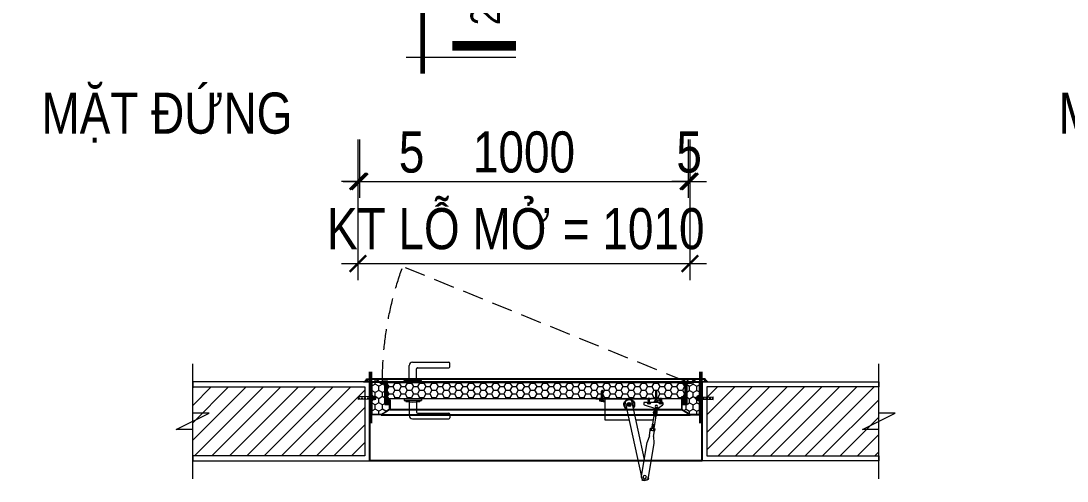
# Model space of a CAD drawing. Header units: millimetres. Extents: x -547695 to 905972, y -1055718 to 167349.
# Drawn here: x -536893 to -533710, y -1038387 to -1036987 of the extents above; entities that cross this region are included whole.
import ezdxf
from ezdxf.enums import TextEntityAlignment as Align

# ---------------------------------------------------------------- set-up
doc = ezdxf.new("R2010")
doc.units = ezdxf.units.MM
for name, pattern in [('CENTER2', [1.125, 0.75, -0.125, 0.125, -0.125]), ('HIDDEN', [9.525, 6.35, -3.175]), ('PHANTOM', [2.5, 1.25, -0.25, 0.25, -0.25, 0.25, -0.25])]:
    doc.linetypes.add(name, pattern=pattern)
doc.layers.get('DEFPOINTS').update_dxf_attribs({"color": 1, "lineweight": 25})
for name, color, linetype, lineweight in [('A-DIMS', 8, 'Continuous', 9), ('A-DOOR', 142, 'Continuous', 9), ('A-FINE', 255, 'Continuous', 25), ('A-HIDD', 45, 'HIDDEN', 9), ('A-LITE', 9, 'Continuous', 9), ('A-PATT', 252, 'Continuous', 9), ('A-SYMBOLS', 10, 'Continuous', 13), ('A-WALL', 12, 'Continuous', 13)]:
    doc.layers.add(name, color=color, linetype=linetype, lineweight=lineweight)
doc.styles.add('ARIAL', font='arial.ttf')
doc.styles.add('VTK_Arial', font='arial.ttf', dxfattribs={"width": 0.8})
doc.dimstyles.new('A-2.5-DIM50', dxfattribs={"dimscale": 50, "dimtxt": 2.5, "dimasz": 1, "dimexe": 1, "dimexo": 0, "dimgap": 0.5, "dimtad": 1, "dimdec": 0, "dimzin": 12, "dimdsep": 46, "dimtxsty": 'VTK_Arial', "dimblk": 'ARCHTICK', "dimcen": 0, "dimdle": 1, "dimclrd": 256, "dimclre": 256, "dimclrt": 7, "dimadec": 1, "dimazin": 3, "dimtfac": 1, "dimtdec": 0, "dimtmove": 0, "dimatfit": 2, "dimfxl": 20, "dimtolj": 1, "dimtzin": 0, "dimlwd": -1, "dimlwe": -1, "dimarcsym": 0})
pattern_1 = [(0, (-371205.2795, -12523.16103), (0.47625, 0.2749630645), [0.3175, -0.635]), (120, (-371205.2795, -12523.16103), (-0.47624999896, 0.2749630663), [0.3175, -0.635]), (60, (-371205.2795, -12523.16103), (1.04e-09, 0.5499261308), [-0.635, 0.3175])]
pattern_2 = [(0, (-371105.2795, -12523.16103), (0.47625, 0.2749630645), [0.3175, -0.635]), (120, (-371105.2795, -12523.16103), (-0.47624999896, 0.2749630663), [0.3175, -0.635]), (60, (-371105.2795, -12523.16103), (1.04e-09, 0.5499261308), [-0.635, 0.3175])]

# ---------------------------------------------------------------- blocks, each defined once
blk = doc.blocks.new('*U258')
for p, q in [((-8622, 166), (-8622, -945)), ((0, 166), (0, -945)), ((-500, 0), (166, 0))]:
    blk.add_line(p, q)
at = {"linetype": 'PHANTOM', "ltscale": 10}
blk.add_line((-397, 0), (-8122, 0), dxfattribs=at)
for points, const_width in [([(-8122, 0), (-8766, 0)], 50), ([(166, 0), (-478, 0)], 50), ([(-8506, -945), (-8506, -302)], 100), ([(-115, -945), (-115, -302)], 100)]:
    blk.add_lwpolyline(points, dxfattribs=dict(const_width=const_width))
at = {"style": 'ARIAL', "width": 0.8, "flags": 8}
for tag, p in [('1', (-8238, -878)), ('2', (-419, -874))]:
    blk.add_attdef(tag, text='', height=300, dxfattribs=at).set_placement(p, align=Align.BOTTOM_CENTER)
blk = doc.blocks.new('_ARCHTICK')
at = {"color": 0, "linetype": 'ByBlock', "const_width": 0.15}
blk.add_lwpolyline([(-0.5, -0.5), (0.5, 0.5)], dxfattribs=at)
blk = doc.blocks.new('*D624')
at = {"layer": 'A-DIMS', "transparency": 16777216}
for p, q in [((-535862.2, -1037347.8), (-535862.2, -1037525)), ((-534862.2, -1037347.8), (-534862.2, -1037525)), ((-535912.2, -1037475), (-534812.2, -1037475))]:
    blk.add_line(p, q, dxfattribs=at)
at = {"layer": 'DEFPOINTS', "color": 0, "transparency": 16777216}
for p in [(-535862.2, -1037347.8), (-534862.2, -1037347.8), (-534862.2, -1037475)]:
    blk.add_point(p, dxfattribs=at)
at = {"layer": 'A-DIMS', "transparency": 16777216, "xscale": 50, "yscale": 50, "zscale": 50, "rotation": 180}
blk.add_blockref('_ARCHTICK', (-535862.2, -1037475), dxfattribs=at)
at = {"layer": 'A-DIMS', "transparency": 16777216, "xscale": 50, "yscale": 50, "zscale": 50}
blk.add_blockref('_ARCHTICK', (-534862.2, -1037475), dxfattribs=at)
at = {"layer": 'A-DIMS', "color": 7, "transparency": 16777216, "insert": (-535362.2, -1037386.2), "char_height": 125, "attachment_point": 5, "style": 'VTK_Arial'}
blk.add_mtext('\\A1;1000', dxfattribs=at)
blk = doc.blocks.new('*D625')
at = {"layer": 'A-DIMS', "ltscale": 5, "transparency": 16777216}
for p, q in [((-535867.2, -1037347.8), (-535867.2, -1037525)), ((-535862.2, -1037347.8), (-535862.2, -1037525)), ((-535867.2, -1037475), (-535917.2, -1037475)), ((-535862.2, -1037475), (-535867.2, -1037475)), ((-535862.2, -1037475), (-535645.9, -1037475))]:
    blk.add_line(p, q, dxfattribs=at)
at = {"layer": 'DEFPOINTS', "color": 0, "transparency": 16777216}
for p in [(-535867.2, -1037347.8), (-535862.2, -1037347.8), (-535867.2, -1037475)]:
    blk.add_point(p, dxfattribs=at)
at = {"layer": 'A-DIMS', "transparency": 16777216, "xscale": 50, "yscale": 50, "zscale": 50}
blk.add_blockref('_ARCHTICK', (-535867.2, -1037475), dxfattribs=at)
at = {"layer": 'A-DIMS', "transparency": 16777216, "xscale": 50, "yscale": 50, "zscale": 50, "rotation": 180}
blk.add_blockref('_ARCHTICK', (-535862.2, -1037475), dxfattribs=at)
at = {"layer": 'A-DIMS', "color": 7, "transparency": 16777216, "insert": (-535704.1, -1037386.5), "char_height": 125, "attachment_point": 5, "style": 'VTK_Arial'}
blk.add_mtext('\\A1;5', dxfattribs=at)
blk = doc.blocks.new('*D626')
at = {"layer": 'A-DIMS', "ltscale": 5, "transparency": 16777216}
for p, q in [((-534862.2, -1037347.8), (-534862.2, -1037525)), ((-534857.2, -1037347.8), (-534857.2, -1037525)), ((-534862.2, -1037475), (-534912.2, -1037475)), ((-534862.2, -1037475), (-534857.2, -1037475)), ((-534857.2, -1037475), (-534807.2, -1037475))]:
    blk.add_line(p, q, dxfattribs=at)
at = {"layer": 'DEFPOINTS', "color": 0, "transparency": 16777216}
for p in [(-534862.2, -1037347.8), (-534857.2, -1037347.8), (-534857.2, -1037475)]:
    blk.add_point(p, dxfattribs=at)
at = {"layer": 'A-DIMS', "transparency": 16777216, "xscale": 50, "yscale": 50, "zscale": 50}
blk.add_blockref('_ARCHTICK', (-534862.2, -1037475), dxfattribs=at)
at = {"layer": 'A-DIMS', "transparency": 16777216, "xscale": 50, "yscale": 50, "zscale": 50, "rotation": 180}
blk.add_blockref('_ARCHTICK', (-534857.2, -1037475), dxfattribs=at)
at = {"layer": 'A-DIMS', "color": 7, "transparency": 16777216, "insert": (-534859.7, -1037386.5), "char_height": 125, "attachment_point": 5, "style": 'VTK_Arial'}
blk.add_mtext('\\A1;5', dxfattribs=at)
blk = doc.blocks.new('*D627')
at = {"layer": 'A-DIMS', "ltscale": 5, "transparency": 16777216}
for p, q in [((-535867.2, -1037347.8), (-535867.2, -1037775)), ((-534857.2, -1037347.8), (-534857.2, -1037775)), ((-535917.2, -1037725), (-534807.2, -1037725))]:
    blk.add_line(p, q, dxfattribs=at)
at = {"layer": 'DEFPOINTS', "color": 0, "transparency": 16777216}
for p in [(-535867.2, -1037347.8), (-534857.2, -1037347.8), (-534857.2, -1037725)]:
    blk.add_point(p, dxfattribs=at)
at = {"layer": 'A-DIMS', "transparency": 16777216, "xscale": 50, "yscale": 50, "zscale": 50, "rotation": 180}
blk.add_blockref('_ARCHTICK', (-535867.2, -1037725), dxfattribs=at)
at = {"layer": 'A-DIMS', "transparency": 16777216, "xscale": 50, "yscale": 50, "zscale": 50}
blk.add_blockref('_ARCHTICK', (-534857.2, -1037725), dxfattribs=at)
at = {"layer": 'A-DIMS', "color": 7, "transparency": 16777216, "insert": (-535387.2, -1037619.6), "char_height": 125, "attachment_point": 5, "style": 'VTK_Arial'}
blk.add_mtext('\\A1;KT LỖ MỞ = 1010', dxfattribs=at)
blk = doc.blocks.new('*U180')
blk.add_lwpolyline([(-2.8, 7), (-2.8, 40.8), (-0.2, 40.8), (-0.2, 7.5)])
blk.add_lwpolyline([(2.8, 40.8), (0.2, 40.8), (0.2, 7.8), (2.8, 7.8)], close=True)
blk.add_circle((0, 0), 7.5)
at = {"layer": 'A-WALL'}
for p, q in [((-2, 0), (2, 0)), ((0, -2), (0, 2))]:
    blk.add_line(p, q, dxfattribs=at)
blk = doc.blocks.new('DemHiSung')
at = {"ltscale": 0.1}
for p, q in [((-4.5, -1.2), (-7, -3.6)), ((-7, -3.6), (-7, -5.7)), ((-7, -5.7), (-4.5, -4.6)), ((-4.5, -6), (-7, -8.4)), ((-7, -8.4), (-7, -10.5)), ((-7, -10.5), (-4.5, -9.4)), ((-4.5, -10.4), (-7, -12.8)), ((-7, -12.8), (-7, -14.9)), ((-7, -14.9), (-4.5, -13.7)), ((4.5, -1.2), (7, -3.6)), ((7, -5.7), (4.5, -4.6)), ((4.5, -6), (7, -8.4)), ((7, -10.5), (4.5, -9.4)), ((4.5, -10.4), (7, -12.8)), ((7, -14.9), (4.5, -13.7)), ((7, -3.6), (7, -5.7)), ((7, -8.4), (7, -10.5)), ((7, -12.8), (7, -14.9))]:
    blk.add_line(p, q, dxfattribs=at)
blk.add_lwpolyline([(4.5, -14), (-4.5, -14), (-4.5, 0), (4.5, 0), (4.5, -14)], dxfattribs=at)
blk.add_lwpolyline([(2.5, -12), (-2.5, -12), (-2.5, -2), (2.5, -2)], close=True, dxfattribs=at)
at = {"ltscale": 0.1, "extrusion": (0, 0, -1)}
blk.add_ellipse((0, -16.7), major_axis=(0, 3.33), ratio=0.903576, start_param=0.646912, end_param=5.636273, dxfattribs=at)
at = {"ltscale": 0.1}
for points, knots in [([(3.7, -16.7), (3.7, -17), (3.6, -17.3), (3.4, -18.3), (3.2, -18.8), (2.4, -19.7), (2, -20.1), (1, -20.6), (0.4, -20.7), (-0.7, -20.6), (-1.3, -20.5), (-2.3, -19.9), (-2.7, -19.4), (-3.3, -18.5), (-3.6, -17.9), (-3.7, -16.7), (-3.7, -16.1), (-3.4, -15), (-3.1, -14.4), (-2.8, -14)], [-1.570796, -1.570796, -1.570796, -1.570796, -1.309569, -1.309569, -0.856833, -0.856833, -0.404096, -0.404096, 0.04864, 0.04864, 0.501377, 0.501377, 0.954113, 0.954113, 1.40685, 1.40685, 1.859587, 1.859587, 2.304793, 2.304793, 2.304793, 2.304793]), ([(2.8, -14), (2.9, -14.1), (3, -14.3), (3.4, -15), (3.6, -15.5), (3.7, -16.3), (3.7, -16.5), (3.7, -16.7)], [3.9783448, 3.9783448, 3.9783448, 3.9783448, 4.1232694, 4.1232694, 4.5760059, 4.5760059, 4.712389, 4.712389, 4.712389, 4.712389])]:
    blk.add_open_spline(points, degree=3, knots=knots, dxfattribs=at)
blk = doc.blocks.new('VitNoTrai')
at = {"layer": 'A-PATT'}
for p, q in [((-42.1, 4.1), (-42.2, -4.1)), ((0, -3.3), (0, 3.3))]:
    blk.add_line(p, q, dxfattribs=at)
at = {"layer": 'A-PATT', "ltscale": 3}
for p, q in [((0, 3.3), (-42.2, 4.1)), ((0, -3.3), (-42.2, -4.1))]:
    blk.add_line(p, q, dxfattribs=at)
at = {"layer": 'A-PATT', "linetype": 'HIDDEN'}
for p, q in [((0, 2.3), (-42.2, 2.3)), ((11.1, 2.3), (7.3, 2.3)), ((0, -2.3), (-42.2, -2.3)), ((11.1, -2.3), (7.3, -2.3))]:
    blk.add_line(p, q, dxfattribs=at)
at = {"layer": 'A-PATT'}
for points in [[(1.1, 9.1), (1.1, -9.1), (0, -9.1), (0, 9.1)], [(7.3, 3.3), (11.1, 3.3), (11.1, -3.3), (7.3, -3.3)]]:
    blk.add_lwpolyline(points, close=True, dxfattribs=at)
for points in [[(1.1, 5.8), (1.1, 2.5), (6.6, 2.5, 0.414214), (7.3, 3.2), (7.3, 5.2, 0.414214), (6.6, 5.8)], [(1.1, 2.5), (1.1, -2.5), (6.6, -2.5, 0.414214), (7.3, -1.8), (7.3, 1.8, 0.414214), (6.6, 2.5)], [(1.1, -2.5), (1.1, -5.8), (6.6, -5.8, 0.414214), (7.3, -5.2), (7.3, -3.2, 0.414214), (6.6, -2.5)]]:
    blk.add_lwpolyline(points, format="xyb", close=True, dxfattribs=at)
blk = doc.blocks.new('*U201')
for p, q in [((-112, 72.2), (-112, 83)), ((1, 86), (-109, 86)), ((-14, 69.2), (-109, 69.2)), ((-11, 34.3), (-11, 66.2)), ((-11, 34.3), (-11, 64.3)), ((11, 34.3), (11, 76)), ((11, 34.3), (11, 69)), ((-21, 30), (-21, 33)), ((-19, 33), (-21, 33)), ((21, 33), (19, 33)), ((21, 30), (21, 33)), ((-26, 25), (-26, 30)), ((26, 30), (-26, 30)), ((26, 25), (-26, 25)), ((26, 25), (26, 30)), ((-26, -25), (-26, -30)), ((26, -25), (-26, -25)), ((26, -30), (-26, -30)), ((22.5, -25), (-22.5, -25)), ((-21, -30), (-21, -33)), ((21, -30), (21, -32.6)), ((26, -25), (26, -30)), ((-19, -33), (-21, -33)), ((-11, -34.3), (-11, -66.2)), ((11, -34.3), (11, -76)), ((-112, -72.2), (-112, -83)), ((-14, -69.2), (-109, -69.2)), ((1, -86), (-109, -86))]:
    blk.add_line(p, q)
for centre, radius, start, end in [((-109, 83), 3, 90, 180), ((-109, 72.2), 3, 180, 270), ((-14, 66.2), 3, 0, 90), ((1, 76), 10, 0, 90), ((0, -56.3), 91.3, 77.9821, 102.0179), ((0, 56.3), 91.3, 257.9821, 283.305), ((-109, -72.2), 3, 90, 180), ((-109, -83), 3, 180, 270), ((-14, -66.2), 3, 270, 0), ((1, -76), 10, 270, 0)]:
    blk.add_arc(centre, radius, start, end)
blk = doc.blocks.new('*U181')
h = blk.add_hatch()
h.set_pattern_fill('ANSI31', color=256, scale=0.03)
h.set_pattern_definition([(45, (-1066.5108295, 7232.4688566), (-0.0026516504294, 0.0026516504294), [])])
h.paths.add_polyline_path([(126.5, -24), (126.5, -23), (-123.5, -23), (-123.5, -24)])
at = {"ltscale": 0.2}
for p, q in [((-82.5, 0), (-84.5, -3)), ((-82.5, 0), (-80.5, -3)), ((82.5, 0), (80.5, -3)), ((82.5, 0), (84.5, -3)), ((-87.5, -32), (-84.5, -28)), ((-80, -2.9), (-85, -4.1)), ((-84.5, -4.2), (-85, -4.1)), ((-80, -4.9), (-85, -6.1)), ((-84.5, -6.2), (-85, -6.1)), ((-80, -6.9), (-85, -8.1)), ((-84.5, -8.2), (-85, -8.1)), ((-80, -8.9), (-85, -10.1)), ((-84.5, -10.2), (-85, -10.1)), ((-80, -10.9), (-85, -12.1)), ((-84.5, -12.2), (-85, -12.1)), ((-80, -12.9), (-85, -14.1)), ((-84.5, -14.2), (-85, -14.1)), ((-80, -14.9), (-85, -16.1)), ((-84.5, -16.2), (-85, -16.1)), ((-80, -16.9), (-85, -18.1)), ((-84.5, -18.2), (-85, -18.1)), ((-80, -18.9), (-85, -20.1)), ((-84.5, -20.2), (-85, -20.1)), ((-80, -20.9), (-85, -22.1)), ((-84.5, -22.2), (-85, -22.1)), ((-80, -22.9), (-85, -24.1)), ((-84.5, -24.2), (-85, -24.1)), ((-80, -24.9), (-85, -26.1)), ((-84.5, -26.2), (-85, -26.1)), ((-81, -1.3), (-84.5, -2.2)), ((-84, -2.3), (-84.5, -2.2)), ((-84.5, -28), (-84.5, -3)), ((-80, -26.9), (-84.5, -28)), ((-81, -1.3), (-81.7, -1.2)), ((-80, -2.9), (-80.6, -2.8)), ((-80.5, -28), (-80.5, -3)), ((-80, -4.9), (-80.5, -4.8)), ((-80, -6.9), (-80.5, -6.8)), ((-80, -8.9), (-80.5, -8.8)), ((-80, -10.9), (-80.5, -10.8)), ((-80, -12.9), (-80.5, -12.8)), ((-80, -14.9), (-80.5, -14.8)), ((-80, -16.9), (-80.5, -16.8)), ((-80, -18.9), (-80.5, -18.8)), ((-80, -20.9), (-80.5, -20.8)), ((-80, -22.9), (-80.5, -22.8)), ((-80, -24.9), (-80.5, -24.8)), ((-80, -26.9), (-80.5, -26.8)), ((-77.5, -32), (-80.5, -28)), ((77.5, -32), (80.5, -28)), ((80, -2.9), (80.6, -2.8)), ((80, -2.9), (85, -4.1)), ((80, -4.9), (80.5, -4.8)), ((80, -4.9), (85, -6.1)), ((80, -6.9), (80.5, -6.8)), ((80, -6.9), (85, -8.1)), ((80, -8.9), (80.5, -8.8)), ((80, -8.9), (85, -10.1)), ((80, -10.9), (80.5, -10.8)), ((80, -10.9), (85, -12.1)), ((80, -12.9), (80.5, -12.8)), ((80, -12.9), (85, -14.1)), ((80, -14.9), (80.5, -14.8)), ((80, -14.9), (85, -16.1)), ((80, -16.9), (80.5, -16.8)), ((80, -16.9), (85, -18.1)), ((80, -18.9), (80.5, -18.8)), ((80, -18.9), (85, -20.1)), ((80, -20.9), (80.5, -20.8)), ((80, -20.9), (85, -22.1)), ((80, -22.9), (80.5, -22.8)), ((80, -22.9), (85, -24.1)), ((80, -24.9), (80.5, -24.8)), ((80, -24.9), (85, -26.1)), ((80, -26.9), (80.5, -26.8)), ((80, -26.9), (84.5, -28)), ((80.5, -28), (80.5, -3)), ((81, -1.3), (81.7, -1.2)), ((81, -1.3), (84.5, -2.2)), ((84, -2.3), (84.5, -2.2)), ((84.5, -28), (84.5, -3)), ((84.5, -4.2), (85, -4.1)), ((84.5, -6.2), (85, -6.1)), ((84.5, -8.2), (85, -8.1)), ((84.5, -10.2), (85, -10.1)), ((84.5, -12.2), (85, -12.1)), ((84.5, -14.2), (85, -14.1)), ((84.5, -16.2), (85, -16.1)), ((84.5, -18.2), (85, -18.1)), ((84.5, -20.2), (85, -20.1)), ((84.5, -22.2), (85, -22.1)), ((84.5, -24.2), (85, -24.1)), ((84.5, -26.2), (85, -26.1)), ((87.5, -32), (84.5, -28)), ((-101.5, -39), (-90.5, -39)), ((-98.5, -37.4), (-94.4, -37)), ((-98, -37.4), (-98.5, -37.4)), ((-98.5, -38.2), (-93.5, -37.8)), ((-98, -38.2), (-98.5, -38.2)), ((-98.5, -39), (-93.5, -38.6)), ((-98.5, -39), (-93.5, -39)), ((-98, -36), (-94, -36)), ((-98, -37), (-98, -39)), ((-95.5, -40.5), (-96.5, -40.5)), ((-96.5, -42), (-96.5, -40.5)), ((-95.5, -42), (-95.5, -40.5)), ((-94, -37), (-94, -39)), ((-93.5, -37.8), (-94, -37.7)), ((-93.5, -38.6), (-94, -38.6)), ((-77.5, -32), (-87.5, -32)), ((-65.5, -39), (-54.5, -39)), ((-62.5, -37.4), (-58.4, -37)), ((-62, -37.4), (-62.5, -37.4)), ((-62.5, -38.2), (-57.5, -37.8)), ((-62, -38.2), (-62.5, -38.2)), ((-62.5, -39), (-57.5, -38.6)), ((-62.5, -39), (-57.5, -39)), ((-62, -36), (-58, -36)), ((-62, -37), (-62, -39)), ((-60.5, -42), (-60.5, -40.5)), ((-59.5, -40.5), (-60.5, -40.5)), ((-59.5, -42), (-59.5, -40.5)), ((-58, -37), (-58, -39)), ((-57.5, -37.8), (-58, -37.7)), ((-57.5, -38.6), (-58, -38.6)), ((77.5, -32), (87.5, -32))]:
    blk.add_line(p, q, dxfattribs=at)
for p, q in [((-98.5, -24.9), (-93.5, -24.5)), ((-98, -24.9), (-98.5, -24.9)), ((-98.5, -25.7), (-93.5, -25.3)), ((-98, -25.8), (-98.5, -25.7)), ((-98.5, -26.6), (-93.5, -26.2)), ((-98, -26.6), (-98.5, -26.6)), ((-98.5, -27.4), (-93.5, -27)), ((-98, -27.4), (-98.5, -27.4)), ((-98.5, -28.2), (-93.5, -27.8)), ((-98, -28.3), (-98.5, -28.2)), ((-98.5, -29.1), (-93.5, -28.6)), ((-98, -29.1), (-98.5, -29.1)), ((-98.5, -29.9), (-93.5, -29.5)), ((-98, -29.9), (-98.5, -29.9)), ((-98.5, -30.7), (-93.5, -30.3)), ((-98, -30.8), (-98.5, -30.7)), ((-98.5, -31.5), (-93.5, -31.1)), ((-98, -31.6), (-98.5, -31.5)), ((-94, -24), (-98, -24)), ((-98, -24), (-98, -37)), ((-94, -37), (-94, -24)), ((-93.5, -24.5), (-94, -24.5)), ((-93.5, -25.3), (-94, -25.3)), ((-93.5, -26.2), (-94, -26.1)), ((-93.5, -27), (-94, -26.9)), ((-93.5, -27.8), (-94, -27.8)), ((-93.5, -28.6), (-94, -28.6)), ((-93.5, -29.5), (-94, -29.4)), ((-93.5, -30.3), (-94, -30.3)), ((-93.5, -31.1), (-94, -31.1)), ((-90, -25), (-67.5, -25)), ((-90, -25), (-90, -32)), ((-66.5, -26), (-67.5, -25)), ((-63, -26), (-66.5, -26)), ((-62.5, -24.9), (-57.5, -24.5)), ((-62, -24.9), (-62.5, -24.9)), ((-62.5, -25.7), (-57.5, -25.3)), ((-62, -25.8), (-62.5, -25.7)), ((-62.5, -26.6), (-57.5, -26.2)), ((-62, -26.6), (-62.5, -26.6)), ((-62.5, -27.4), (-57.5, -27)), ((-62, -27.4), (-62.5, -27.4)), ((-62.5, -28.2), (-57.5, -27.8)), ((-62, -28.3), (-62.5, -28.2)), ((-62.5, -29.1), (-57.5, -28.6)), ((-62, -29.1), (-62.5, -29.1)), ((-62.5, -29.9), (-57.5, -29.5)), ((-62, -29.9), (-62.5, -29.9)), ((-62.5, -30.7), (-57.5, -30.3)), ((-62, -30.8), (-62.5, -30.7)), ((-62.5, -31.5), (-57.5, -31.1)), ((-62, -31.6), (-62.5, -31.5)), ((-58, -24), (-62, -24)), ((-62, -37), (-62, -24)), ((12, -26), (-59, -26)), ((-58, -24), (-58, -37)), ((-57.5, -24.5), (-58, -24.5)), ((-57.5, -25.3), (-58, -25.3)), ((-57.5, -26.2), (-58, -26.1)), ((-57.5, -27), (-58, -26.9)), ((-57.5, -27.8), (-58, -27.8)), ((-57.5, -28.6), (-58, -28.6)), ((-57.5, -29.5), (-58, -29.4)), ((-57.5, -30.3), (-58, -30.3)), ((-57.5, -31.1), (-58, -31.1)), ((101.5, -26), (12, -26)), ((67.5, -25), (66.5, -26)), ((67.5, -25), (90, -25)), ((74.5, -25), (74.5, -90)), ((90, -25), (90, -32)), ((-102.5, -37), (-44.5, -37)), ((-102.5, -37), (-102.5, -43.3)), ((-83.7, -56.3), (-101.1, -45.9)), ((-98.5, -32.4), (-93.5, -32)), ((-98, -32.4), (-98.5, -32.4)), ((-98.5, -33.2), (-93.5, -32.8)), ((-98, -33.2), (-98.5, -33.2)), ((-98.5, -34), (-93.5, -33.6)), ((-98, -34.1), (-98.5, -34)), ((-98.5, -34.9), (-93.5, -34.5)), ((-98, -34.9), (-98.5, -34.9)), ((-98.5, -35.7), (-93.5, -35.3)), ((-98, -35.7), (-98.5, -35.7)), ((-98.5, -36.5), (-93.5, -36.1)), ((-98, -36.6), (-98.5, -36.5)), ((-94.4, -37), (-93.5, -36.9)), ((-93.5, -32), (-94, -31.9)), ((-93.5, -32.8), (-94, -32.8)), ((-93.5, -33.6), (-94, -33.6)), ((-93.5, -34.5), (-94, -34.4)), ((-93.5, -35.3), (-94, -35.2)), ((-93.5, -36.1), (-94, -36.1)), ((-93.5, -36.9), (-94, -36.9)), ((-90, -32), (-74.5, -35)), ((-85.5, -59.1), (-82.5, -74.6)), ((-83.7, -57.8), (-80.5, -74.2)), ((-82.5, -61.9), (-78.6, -61.2)), ((-82.5, -61.9), (-79.8, -78.7)), ((-81.2, -56.6), (-46.6, -45.7)), ((-78.8, -57), (-76.6, -73.6)), ((-78.6, -61.2), (-75.9, -78)), ((-76.7, -57.7), (-74.6, -73.3)), ((-62.5, -32.4), (-57.5, -32)), ((-62, -32.4), (-62.5, -32.4)), ((-62.5, -33.2), (-57.5, -32.8)), ((-62, -33.2), (-62.5, -33.2)), ((-62.5, -34), (-57.5, -33.6)), ((-62, -34.1), (-62.5, -34)), ((-62.5, -34.9), (-57.5, -34.5)), ((-62, -34.9), (-62.5, -34.9)), ((-62.5, -35.7), (-57.5, -35.3)), ((-62, -35.7), (-62.5, -35.7)), ((-62.5, -36.5), (-57.5, -36.1)), ((-62, -36.6), (-62.5, -36.5)), ((-58.4, -37), (-57.5, -36.9)), ((-57.5, -32), (-58, -31.9)), ((-57.5, -32.8), (-58, -32.8)), ((-57.5, -33.6), (-58, -33.6)), ((-57.5, -34.5), (-58, -34.4)), ((-57.5, -35.3), (-58, -35.2)), ((-57.5, -36.1), (-58, -36.1)), ((-57.5, -36.9), (-58, -36.9)), ((-46.1, -210.6), (-7.7, -32.1)), ((-44.5, -37), (-44.5, -42.8)), ((11.9, -36.3), (-39, -272.7)), ((-3.5, -44.7), (-3.5, -43.2)), ((-3.5, -43.2), (-1.8, -43.2)), ((-3.5, -44.7), (-1.8, -44.7)), ((-0.8, -40.5), (-0.8, -42.2)), ((-0.8, -40.5), (0.7, -40.5)), ((-0.8, -47.5), (-0.8, -45.7)), ((-0.8, -47.5), (0.7, -47.5)), ((0.7, -40.5), (0.7, -42.2)), ((0.7, -47.5), (0.7, -45.7)), ((1.7, -43.2), (3.5, -43.2)), ((1.7, -44.7), (3.5, -44.7)), ((3.5, -44.7), (3.5, -43.2)), ((90, -32), (74.5, -35)), ((-82.5, -74.5), (-80.5, -74.2)), ((-81.9, -71.9), (-74.6, -116.9)), ((-79.8, -78.7), (-80.3, -81.8)), ((-76.6, -73.6), (-74.6, -73.2)), ((-76, -70.9), (-68.7, -115.9)), ((-75.9, -78), (-74.4, -80.8)), ((-50.5, -90), (-72.9, -90)), ((-20.1, -90), (-50.5, -90)), ((74.5, -90), (0.3, -90)), ((-64.8, -115.3), (-78.5, -117.5)), ((-77.5, -123.4), (-78.5, -117.5)), ((-63.8, -121.2), (-77.5, -123.4)), ((-64.2, -121.3), (-77.1, -123.4)), ((-74.2, -141.1), (-77.1, -123.4)), ((-77, -105.2), (-70.2, -103.5)), ((-77, -105.2), (-76.5, -105.1)), ((-76.8, -106.2), (-70, -104.5)), ((-76.8, -106.2), (-76.3, -106.1)), ((-76.7, -107.1), (-69.9, -105.5)), ((-76.7, -107.1), (-76.2, -107.1)), ((-76.5, -108.1), (-69.7, -106.4)), ((-76.5, -108.1), (-76, -108.1)), ((-76.3, -109.1), (-69.6, -107.4)), ((-76.3, -109.1), (-75.9, -109.1)), ((-76.2, -110.1), (-69.4, -108.4)), ((-76.2, -110.1), (-75.7, -110.1)), ((-76, -111.1), (-69.2, -109.4)), ((-76, -111.1), (-75.5, -111)), ((-75.9, -112.1), (-69.1, -110.4)), ((-75.9, -112.1), (-75.4, -112)), ((-75.7, -113.1), (-68.9, -111.4)), ((-75.7, -113.1), (-75.2, -113)), ((-75.5, -114.1), (-68.7, -112.4)), ((-75.5, -114.1), (-75.1, -114)), ((-75.4, -115), (-68.6, -113.3)), ((-75.4, -115), (-74.9, -115)), ((-75.2, -116), (-68.4, -114.3)), ((-75.2, -116), (-74.7, -116)), ((-74.3, -121.7), (-74.9, -118.1)), ((-74.3, -116.8), (-68.3, -115.3)), ((-70.7, -103.5), (-70.2, -103.5)), ((-70.5, -104.5), (-70, -104.5)), ((-70.4, -105.5), (-69.9, -105.5)), ((-70.2, -106.5), (-69.7, -106.4)), ((-70, -107.5), (-69.6, -107.4)), ((-69.9, -108.5), (-69.4, -108.4)), ((-69.7, -109.5), (-69.2, -109.4)), ((-69.6, -110.4), (-69.1, -110.4)), ((-69.4, -111.4), (-68.9, -111.4)), ((-69.2, -112.4), (-68.7, -112.4)), ((-69.1, -113.4), (-68.6, -113.3)), ((-68.9, -114.4), (-68.4, -114.3)), ((-68.8, -115.4), (-68.3, -115.3)), ((-67.4, -120.6), (-68, -117)), ((-63.8, -121.2), (-64.8, -115.3)), ((-61.3, -139), (-64.2, -121.3)), ((-63.8, -121.2), (-63.8, -121.2)), ((-74.2, -141.1), (-74.4, -161.4)), ((-61.3, -139), (-54.7, -158.2)), ((-37.6, -262.8), (-54.7, -158.2)), ((-74.4, -161.4), (-57.3, -266)), ((-58.6, -268.5), (-57.5, -263.4))]:
    blk.add_line(p, q)
blk.add_lwpolyline([(-2.9, -39), (-5.8, -44), (-2.9, -49), (2.9, -49), (5.8, -44), (2.9, -39)], close=True)
blk.add_circle((-82.5, -49.7), 4, dxfattribs=at)
for centre in [(0, -44), (-47.5, -264.4)]:
    blk.add_circle(centre, 5)
for centre, radius, start, end in [((0, -44), 16.5, 125.0547, 220.5401), ((0, -44), 16.5, 295.1505, 125.0547), ((0, -44), 14.5, 121.2203, 130.859), ((-4.7, -32.7), 3, 112.7286, 167.8453), ((0, -44), 15.2, 42.962, 112.7286), ((-99.5, -43.3), 3, 180, 239.0654), ((-84.2, -51.2), 6.53, 188.5186, 244.696), ((-82.6, -49.2), 7, 221.6509, 246.1514), ((-88.4, -59.7), 3, 10.8556, 60.9805), ((-82.5, -24.4), 9.08, 246.5175, 271.5426), ((-86.6, -58.4), 3, 10.8556, 66.1514), ((-82.1, -53.8), 3, 239.0654, 287.5256), ((-75.7, -56.6), 3.16, 164.9212, 187.0998), ((-73.7, -57.3), 3, 137.5485, 187.6734), ((-82.6, -49.2), 9, 317.5485, 321.521), ((-47.5, -42.8), 3, 287.5256, 0), ((0, -44), 14.5, 130.859, 214.2425), ((-1.8, -42.2), 1, 270, 0), ((-1.8, -45.7), 1, 0, 90), ((1.7, -42.2), 1, 180, 270), ((1.7, -45.7), 1, 90, 180), ((0, -44), 14.5, 301.4481, 34.4703), ((9, -35.7), 3, 347.8453, 42.962), ((82.5, -24.4), 9.08, 268.4574, 293.4825), ((-77.9, -68.6), 6.67, 159.2249, 222.4864), ((-80.9, -69.1), 6.67, 336.0426, 39.3041), ((-74.8, -120.7), 4, 122.3181, 149.2529), ((-75.1, -119.2), 4, 229.276, 256.2109), ((-76.7, -117.9), 0.6, 76.2109, 122.3181), ((-77.5, -121.2), 4, 49.276, 76.2109), ((-75.9, -122.5), 0.6, 256.2109, 302.3181), ((-77.7, -119.6), 4, 302.3181, 329.2529), ((-71.4, -120.2), 4, 118.706, 149.2529), ((-71.7, -118.7), 4, 229.276, 259.8229), ((-70.6, -120), 4, 49.276, 79.8229), ((-70.9, -118.5), 4, 298.706, 329.2529), ((-64.6, -119.1), 4, 122.3181, 149.2529), ((-64.8, -117.5), 4, 229.276, 256.2109), ((-66.4, -116.2), 0.6, 76.2109, 122.3181), ((-67.2, -119.5), 4, 49.276, 76.2109), ((-65.6, -120.8), 0.6, 256.2109, 302.3181), ((-67.5, -118), 4, 302.3181, 329.2529), ((-55.6, -269.1), 3, 167.8453, 230.4787), ((-46, -257.4), 18.2, 230.4787, 285.2119), ((-47.5, -264.4), 10, 189.2645, 9.2645), ((-42, -272.1), 3, 285.2119, 347.8453)]:
    blk.add_arc(centre, radius, start, end)
for centre, radius, start, end in [((-96, -35.6), 6.49, 212.1155, 265.584), ((-96, -35.6), 6.49, 274.416, 327.8845), ((-82.5, -24.4), 9.08, 236.6015, 246.5175), ((-82.5, -24.4), 9.08, 271.5426, 303.3985), ((-60, -35.6), 6.49, 212.1155, 265.584), ((-60, -35.6), 6.49, 274.416, 327.8845), ((82.5, -24.4), 9.08, 236.6015, 268.4574), ((82.5, -24.4), 9.08, 293.4825, 303.3985)]:
    blk.add_arc(centre, radius, start, end, dxfattribs=at)
blk = doc.blocks.new('Khung A')
at = {"layer": 'A-PATT'}
h = blk.add_hatch(dxfattribs=at)
h.set_pattern_fill('HONEY', color=256, scale=4, style=0)
h.paths.add_polyline_path([(-108.8, -17.4), (-8.8, -17.4), (-8.8, -1.2), (-1.2, -1.2), (-1.2, -28.6), (-13.2, -42.6), (-13.2, -55.8), (-78.2, -55.8), (-78.2, -71), (-93.3, -71), (-108.8, -44.9)])
for points in [[(-10, 0), (0, 0), (0, 0), (0, -29), (-12, -43), (-12, -57), (-77, -57), (-77, -69.7), (-64, -69.7), (-64, -72.2), (-94, -72.2), (-110, -45.2), (-110, -15), (-100, -15), (-100, -16.2), (-108.8, -16.2), (-108.8, -44.9), (-93.3, -71), (-65.2, -71), (-65.2, -70.9), (-78.2, -70.9), (-78.2, -55.8), (-13.2, -55.8), (-13.2, -42.6), (-1.2, -28.6), (-1.2, -1.2), (-1.2, -1.2), (-10, -1.2)], [(-108.8, -17.4), (-8.8, -17.4), (-8.8, -1.2), (-1.2, -1.2), (-1.2, -28.6), (-13.2, -42.6), (-13.2, -55.8), (-78.2, -55.8), (-78.2, -71), (-93.3, -71), (-108.8, -44.9)]]:
    blk.add_lwpolyline(points, close=True)
blk = doc.blocks.new('DT 1000X2200 - MB')
at = {"layer": 'A-PATT'}
h = blk.add_hatch(dxfattribs=at)
h.set_pattern_fill('ANSI31', color=256, scale=5, style=0)
h.set_pattern_definition([(45, (39970.22374, -4627.6252), (-0.441941738, 0.441941738), [])])
h.paths.add_polyline_path([(-1018.8, -126.2), (-1018.8, -125), (-1003.8, -125), (-1003.8, -26.2), (-1002.6, -26.2), (-1002.6, -126.2)])
h = blk.add_hatch(dxfattribs=at)
h.set_pattern_fill('HONEY', color=256, scale=0.1)
h.set_pattern_definition(pattern_2)
h.paths.add_polyline_path([(-1005, -25, -0.27104), (-1010, -21.4), (-1010, -28.7, 0.59886), (-1005, -28.4)])
h = blk.add_hatch(dxfattribs=at)
h.set_pattern_fill('ANSI38', color=256, scale=0.5, angle=90)
h.set_pattern_definition([(135, (-437720.3545, -13544.4269), (-1.122532015, -1.122532015), []), (225, (-437720.3545, -13544.4269), (-1.122532015, -3.3675960454), [3.96875, -2.38125])])
edge = h.paths.add_edge_path()
edge.add_line((-1003.8, -35), (-1005, -35))
edge.add_line((-1005, -35), (-1005, -28.4))
edge.add_arc((-1007.6, -27.2), 2.84, 211.3722, 335.035, ccw=False)
edge.add_line((-1010, -28.7), (-1010, -125))
edge.add_line((-1010, -125), (-1003.8, -125))
edge.add_line((-1003.8, -125), (-1003.8, -35))
h = blk.add_hatch(dxfattribs=at)
h.set_pattern_fill('ANSI31', color=256, scale=5, style=0)
h.set_pattern_definition([(45, (39770.22374, -4627.6252), (-0.441941738, 0.441941738), [])])
h.paths.add_polyline_path([(8.8, -126.2), (8.8, -125), (-6.2, -125), (-6.2, -26.2), (-7.4, -26.2), (-7.4, -126.2)])
h = blk.add_hatch(dxfattribs=at)
h.set_pattern_fill('ANSI38', color=256, scale=0.5, angle=90)
h.set_pattern_definition([(135, (-437820.3545, -13544.4269), (-1.122532015, -1.122532015), []), (225, (-437820.3545, -13544.4269), (-1.122532015, -3.3675960454), [3.96875, -2.38125])])
edge = h.paths.add_edge_path()
edge.add_arc((-2.4, -27.2), 2.84, 204.965, 328.6278, ccw=False)
edge.add_line((-5, -28.4), (-5, -35))
edge.add_line((-5, -35), (-6.2, -35))
edge.add_line((-6.2, -35), (-6.2, -125))
edge.add_line((-6.2, -125), (0, -125))
edge.add_line((0, -125), (0, -28.7))
h = blk.add_hatch(dxfattribs=at)
h.set_pattern_fill('HONEY', color=256, scale=0.1)
h.set_pattern_definition(pattern_1)
h.paths.add_polyline_path([(-5, -28.4, 0.59886), (0, -28.7), (0, -21.4, -0.27104), (-5, -25)])
h = blk.add_hatch(dxfattribs=at)
h.set_pattern_fill('HONEY', color=256, scale=100, style=0)
h.set_pattern_definition([(0, (39870.224, -4627.625), (18.75, 10.8253175), [12.5, -25]), (120, (39870.224, -4627.625), (-18.75, 10.8253175), [12.5, -25]), (60, (39870.224, -4627.625), (4e-15, 21.650635), [-25, 12.5])])
h.paths.add_polyline_path([(-957, -123), (-957, -75), (-51, -75), (-51, -123)])
h = blk.add_hatch(dxfattribs=at)
h.set_pattern_fill('HONEY', color=256, scale=0.1)
h.set_pattern_definition(pattern_2)
h.paths.add_polyline_path([(-1020, -125), (-1028.8, -125, -0.232506), (-1020, -135)])
h = blk.add_hatch(dxfattribs=at)
h.set_pattern_fill('HONEY', color=256, scale=0.1)
h.set_pattern_definition(pattern_1)
h.paths.add_polyline_path([(10, -135, -0.232506), (18.8, -125), (10, -125)])
for points in [[(-1018.8, -126.2), (-1018.8, -125), (-1003.8, -125), (-1003.8, -26.2), (-1002.6, -26.2), (-1002.6, -126.2)], [(8.8, -126.2), (8.8, -125), (-6.2, -125), (-6.2, -26.2), (-7.4, -26.2), (-7.4, -126.2)], [(-54, -76.6), (-61, -76.6), (-61, -79), (-50, -79), (-50, -124), (-953.5, -124), (-956.6, -127.9), (-971.6, -127.9), (-971.6, -124.9), (-959.6, -124.9), (-959.6, -125.9), (-970.6, -125.9), (-970.6, -126.9), (-957, -126.9), (-954, -123), (-51, -123), (-51, -80), (-62, -80), (-62, -75.6), (-54, -75.6)], [(-61, -78), (-50, -78), (-50, -74), (-958, -74), (-958, -125.9), (-969, -125.9), (-969, -126.9), (-957, -126.9), (-957, -75), (-51, -75), (-51, -77), (-61, -77)], [(-957, -123), (-957, -75), (-51, -75), (-51, -123)]]:
    blk.add_lwpolyline(points, close=True)
at = {"layer": 'A-FINE'}
for points in [[(-975, -25), (-35, -25)], [(-947.8, -41), (-62.2, -41)], [(-1005, -135), (-5, -135)]]:
    blk.add_lwpolyline(points, dxfattribs=at)
at = {"layer": 'A-HIDD', "ltscale": 10}
blk.add_lwpolyline([(-48.5, -126), (-909.9, -475.9)], dxfattribs=at)
blk.add_arc((51.5, -126), 1023.1, 180.1064, 200, dxfattribs=at)
at = {"layer": 'A-PATT'}
for points in [[(-1005, -25, -0.27104), (-1010, -21.4), (-1010, -28.7, 0.59886), (-1005, -28.4), (-1005, -25, -0.27104)], [(-1003.8, -35), (-1005, -35), (-1005, -28.4, -0.59886), (-1010, -28.7), (-1010, -125), (-1003.8, -125)], [(0, -28.7, -0.59886), (-5, -28.4), (-5, -35), (-6.2, -35), (-6.2, -125), (0, -125)], [(-5, -28.4, 0.59886), (0, -28.7), (0, -21.4, -0.27104), (-5, -25), (-5, -28.4, 0.59886)], [(-1020, -125), (-1028.8, -125, -0.232506), (-1020, -135), (-1020, -125)], [(10, -135, -0.232506), (18.8, -125), (10, -125), (10, -135, -0.232506)]]:
    blk.add_lwpolyline(points, format="xyb", close=True, dxfattribs=at)
for centre, start, end in [((-1007.6, -27.2), 211.3722, 335.035), ((-2.4, -27.2), 204.965, 328.6278)]:
    blk.add_arc(centre, 2.84, start, end, dxfattribs=at)
at = {"layer": 'DEFPOINTS', "ltscale": 5}
for points in [[(-1010, 0.4), (-1010, -155.8)], [(-1005, 0.4), (-1005, -155.8)], [(-5, 0.4), (-5, -155.8)], [(0, 0.4), (0, -155.8)]]:
    blk.add_lwpolyline(points, dxfattribs=at)
at = {"xscale": -1.000000000000003, "rotation": 90}
blk.add_blockref('Khung A', (-1020, -135), dxfattribs=at)
at = {"rotation": 270}
blk.add_blockref('Khung A', (10, -135), dxfattribs=at)
blk.add_blockref('*U180', (-48.5, -126))
at = {"layer": 'A-PATT', "rotation": 180}
blk.add_blockref('*U181', (-220.8, -100), dxfattribs=at)
at = {"layer": 'A-PATT', "xscale": -1}
for name, p in [('*U201', (-879, -99)), ('VitNoTrai', (-7.4, -75.6))]:
    blk.add_blockref(name, p, dxfattribs=at)
at = {"layer": 'A-PATT'}
for name, p in [('DemHiSung', (-956.6, -58)), ('DemHiSung', (-53.3, -58)), ('VitNoTrai', (-1002.6, -76.2))]:
    blk.add_blockref(name, p, dxfattribs=at)
blk = doc.blocks.new('*U265')
at = {"layer": 'A-PATT', "true_color": 0x939598}
h = blk.add_hatch(dxfattribs=at)
h.set_pattern_fill('ANSI31', color=252, scale=300)
h.set_pattern_definition([(225, (29804.32, 154708.957), (26.516504, -26.516504), [])])
h.paths.add_polyline_path([(-1025, 225), (-1025, 15), (-1548.7, 15), (-1548.7, 225)])
h = blk.add_hatch(dxfattribs=at)
h.set_pattern_fill('ANSI31', color=252, scale=300)
h.set_pattern_definition([(225, (-273173.948, -222199.16), (26.5165043, -26.5165043), [])])
h.paths.add_polyline_path([(15, 225), (15, 15), (538.7, 15), (538.7, 225)])
at = {"layer": 'A-LITE', "ltscale": 0.01, "flags": 128}
for points in [[(-1548.7, 240), (-1548.7, 225), (-1025, 225), (-1025, 15), (-1548.7, 15), (-1548.7, 0), (-1010, 0), (-1010, 240)], [(538.7, 240), (538.7, 225), (15, 225), (15, 15), (538.7, 15), (538.7, 0), (0, 0), (0, 240)]]:
    blk.add_lwpolyline(points, close=True, dxfattribs=at)
at = {"layer": 'A-PATT', "ltscale": 5}
for points in [[(-1548.7, -55), (-1548.7, 95), (-1598.7, 95), (-1498.7, 145), (-1548.7, 145), (-1548.7, 295)], [(538.7, -55), (538.7, 95), (488.7, 95), (588.7, 145), (538.7, 145), (538.7, 295)]]:
    blk.add_lwpolyline(points, dxfattribs=at)
at = {"layer": 'A-WALL'}
for points in [[(-1025, 225), (-1025, 15), (-1548.7, 15), (-1548.7, 225)], [(15, 225), (15, 15), (538.7, 15), (538.7, 225)]]:
    blk.add_lwpolyline(points, close=True, dxfattribs=at)
at = {"layer": 'DEFPOINTS', "ltscale": 5}
blk.add_lwpolyline([(-1010, 240), (0, 240), (0, 0), (-1010, 0)], close=True, dxfattribs=at)

msp = doc.modelspace()

# ---------------------------------------------------------------- block references
at = {"layer": 'A-DOOR', "xscale": -1, "rotation": 180}
msp.add_blockref('DT 1000X2200 - MB', (-534821.2, -1038210.1), dxfattribs=at)
at = {"layer": 'A-DOOR', "ltscale": 5}
msp.add_blockref('*U265', (-534821.2, -1038325.1), dxfattribs=at)
at = {"layer": 'A-SYMBOLS', "linetype": 'CENTER2'}
ref = msp.add_blockref('*U258', (-535670.3, -1037097.1), dxfattribs=dict(at, xscale=-0.3, yscale=0.3, zscale=0.3, rotation=89.99999999999928))
ref.add_attrib('1', '2', dxfattribs={"layer": '0', "height": 90, "rotation": 90, "style": 'ARIAL', "width": 0.8, "flags": 8}).set_placement((-535406.4, -1034625.6), align=Align.BOTTOM_CENTER)
ref.add_attrib('2', '2', dxfattribs={"layer": '0', "height": 90, "rotation": 90, "style": 'ARIAL', "width": 0.8, "flags": 8}).set_placement((-535407.8, -1036971.5), align=Align.BOTTOM_CENTER)

# ---------------------------------------------------------------- texts
at = {"layer": 'A-DIMS', "color": 7, "char_height": 125, "attachment_point": 5, "style": 'VTK_Arial', "bg_fill": 2}
for s, insert in [('\\pxqc;MẶT ĐỨNG', (-536448.5, -1037281)), ('\\pxqc;MẶT CẮT 2 - 2', (-533270.2, -1037281))]:
    msp.add_mtext(s, dxfattribs=dict(at, insert=insert))

# ---------------------------------------------------------------- dimensions: what is measured, and where the dimension line sits
at = {"layer": 'A-DIMS', "ltscale": 5}
dim = msp.add_linear_dim(base=(-534857.2, -1037725), p1=(-535867.2, -1037347.8), p2=(-534857.2, -1037347.8), text='KT LỖ MỞ = <>', dimstyle='A-2.5-DIM50', override={"dimpost": '\\X'}, dxfattribs=at)
dim.commit()
dim.dimension.update_dxf_attribs({"geometry": '*D627', "text_midpoint": (-535387.2, -1037725), "dimtype": 160})
for base, p1, p2, picture, middle in [((-535867.2, -1037475), (-535862.2, -1037347.8), (-535867.2, -1037347.8), '*D625', (-535704.1, -1037475)), ((-534857.2, -1037475), (-534862.2, -1037347.8), (-534857.2, -1037347.8), '*D626', (-534859.7, -1037475))]:
    dim = msp.add_linear_dim(base=base, p1=p1, p2=p2, dimstyle='A-2.5-DIM50', override={"dimpost": '\\X'}, dxfattribs=at)
    dim.commit()
    dim.dimension.update_dxf_attribs({"geometry": picture, "text_midpoint": middle, "dimtype": 160})
at = {"layer": 'A-DIMS'}
dim = msp.add_linear_dim(base=(-534862.2, -1037475), p1=(-535862.2, -1037347.8), p2=(-534862.2, -1037347.8), dimstyle='A-2.5-DIM50', override={"dimpost": '\\X'}, dxfattribs=at)
dim.commit()
dim.dimension.update_dxf_attribs({"geometry": '*D624', "text_midpoint": (-535362.2, -1037386.2)})

doc.saveas('drawing.dxf')
